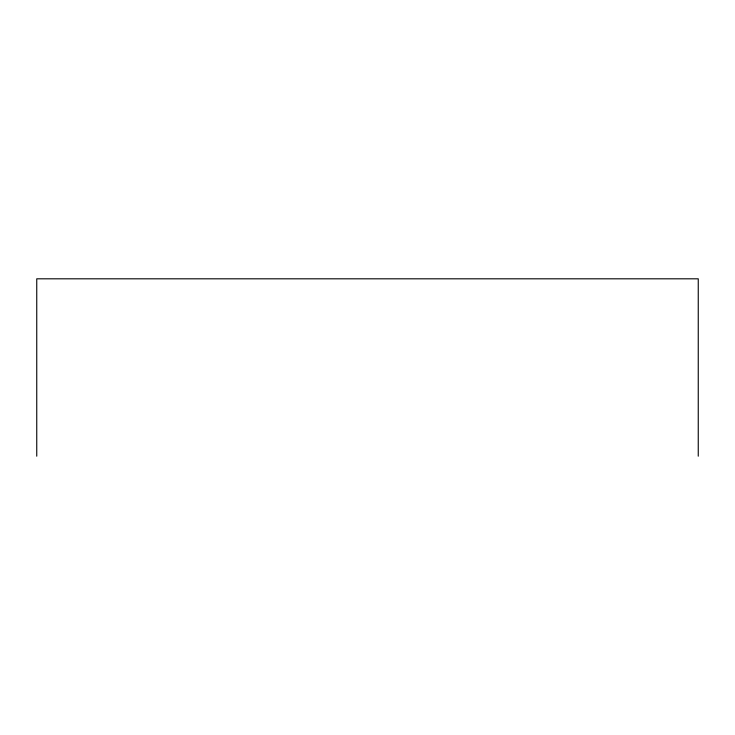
<?xml version="1.0" encoding="UTF-8"?>
<svg xmlns="http://www.w3.org/2000/svg" width="735" height="735" viewBox="0 0 735 735"><rect width="100%" height="100%" fill="white"/><g stroke="black" fill="none" stroke-linecap="round" stroke-linejoin="round"><path stroke-width="1.1" d="M698.25 456.187L698.25 278.813L36.75 278.813L36.75 456.187"/></g></svg>
